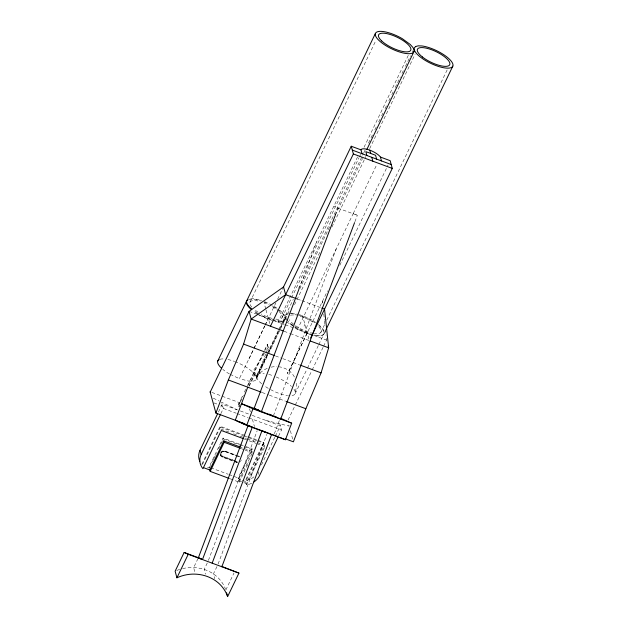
<?xml version="1.0" encoding="UTF-8"?>
<svg xmlns="http://www.w3.org/2000/svg" width="628" height="628" viewBox="0 0 628 628"><rect width="100%" height="100%" fill="white"/><g stroke="black" fill="none" stroke-linecap="round" stroke-linejoin="round"><path stroke-width="0.47" stroke-dasharray="3.14 2.35" d="M287.734 373.487L287.475 372.341L287.734 373.487L327.51 290.835M261.711 383.786A21.305 6.987 25.7 0 1 256.64 377.373L256.695 375.395L266.829 354.333M267.285 344.489L269.349 350.981L267.285 344.489L264.749 349.757M299.211 288.456L316.795 241.694M335.203 215.475L337.958 208.135L333.837 206.29M208.41 560.412L257.197 430.714M273.423 415.767L336.208 248.892M218.097 564.007L266.884 434.309M274.358 433.76L279.601 419.826M354.914 221.747L357.332 215.326L353.25 213.496L297.523 329.315A11.123 3.65 25.7 0 0 295.034 326.85M265.715 354.035L258.053 374.037L256.695 375.395M266.068 353.124L268.156 347.676L265.04 352.536M248.986 358.91L253.563 349.364M253.971 348.501L264.781 325.948M265.189 325.076L268.101 319.008M249.897 302.256L376.031 40.184M218.434 412.031L222.194 404.212L239.449 410.618M220.844 413.664L223.356 408.451L221.66 402.25L236.725 409.605M230.162 374.343L239.378 378.684L264.702 326.065M265.126 325.186L275.935 302.72M277.623 299.218L283.11 287.828M201.769 464.453L220.153 426.247L247.393 436.358M202.428 464.485L220.397 427.15L220.153 426.247M240.116 404.189L238.93 406.654L238.365 404.573L238.821 403.616A1.782 0.463 -69.6 0 0 239.747 402.823A1.782 0.463 -69.6 0 0 240.281 400.593L242.306 396.386A2.151 0.557 -69.6 0 0 242.565 396.417M245.729 389.266L244.041 392.775A2.151 0.557 -69.6 0 1 243.884 393.913M247.424 385.749L263.054 353.266M357.583 156.898L278.071 322.101A11.123 3.65 25.7 0 1 292.624 325.178M239.339 406.803L238.766 404.722L239.229 403.765A1.782 0.463 -69.6 0 0 240.155 402.972M240.493 402.116A1.782 0.463 -69.6 0 0 240.689 400.743L242.706 396.535L242.306 396.386M248.248 385.027L264.31 351.664M264.726 350.785L267.685 344.639M239.378 444.129L223.026 438.061L209.03 467.146L209.273 468.048L205.646 466.698M209.273 468.048L210.553 465.403M212.248 461.878L213.52 459.233M213.944 458.354L216.487 453.063M218.607 448.651L223.278 438.956L223.026 438.061M248.853 386.039L255.149 372.961L256.326 377.255A21.305 6.987 25.7 0 1 248.712 381.11L239.378 378.684M282.098 317.548L358.965 157.832M359.389 156.953L360.668 154.307M364.059 147.242L408.655 54.589M249.253 386.189L255.549 373.111L256.726 377.404L256.24 377.224M267.253 353.454L278.235 330.634M278.659 329.763L285.41 315.719M285.661 315.209L293.307 299.321M298.402 288.731L363.377 153.727M363.8 152.839L365.928 148.428M368.471 143.137L370.599 138.725M371.022 137.838L372.718 134.314M374.845 129.902L376.965 125.49M378.668 121.958L379.94 119.312M381.643 115.78L382.915 113.134M385.035 108.723L387.162 104.311M388.858 100.778L390.137 98.133M391.833 94.6L393.104 91.955M395.232 87.543L400.326 76.954M402.022 73.421L403.302 70.776M405.421 66.364L410.516 55.774M412.219 52.25L413.067 50.483M267.332 354.38L256.326 377.255L255.054 374.79L252.566 372.004A21.305 6.987 25.7 0 0 235.524 361.822M267.756 353.501L279.429 329.245M279.845 328.381L284.743 318.985L280.166 328.499M256.648 377.122L268.509 352.489M256.64 377.373L268.501 352.74M269.349 350.981L279.75 329.362M256.271 379.234L268.101 354.663M268.525 353.784L284.994 319.558M285.245 319.04L289.492 310.216M299.682 289.045L329.833 226.386M335.352 214.917L362.537 158.444M294.54 304.729L320.445 250.902M331.906 227.077L365.881 156.482M369.704 148.546L415.147 54.126M353.25 213.496L377.028 164.12M304.038 326.144L304.902 324.346M197.985 558.559L193.628 567.602L195.175 573.254M339.787 265.33L388.041 165.07M258.289 440.401L263.736 442.426L263.988 443.321L245.603 481.527L238.334 478.826L238.091 477.932L252.087 448.839L244.826 446.147M238.334 478.826L252.338 449.742L252.087 448.839M230.17 478.803L239.252 482.171L238.868 480.765L252.864 451.681L241.058 447.301M239.252 482.171L249.01 461.894M251.702 483.262A16.556 15.041 -15.3 0 1 246.514 484.863L245.352 480.624L263.736 442.426M207.287 562.955L204.155 569.455L205.442 574.165M257.252 442.567L264.514 445.26L246.129 483.466L242.494 482.116M246.514 484.863L264.898 446.665L264.514 445.26M320.79 332.487L325.037 323.663M326.741 320.131L447.772 68.64M295.176 393.67L307.006 369.099M307.43 368.22L318.412 345.4M318.828 344.529L323.899 333.994M324.15 333.484L325.846 329.951M261.499 464.877L274.876 437.08M275.292 436.209L280.316 425.784L252.158 415.336M278.542 436.099L281.47 430.023L279.774 423.822M216.958 566.566L213.394 573.976L214.69 578.686M288.095 419.983L294.854 405.939M295.278 405.06L311.755 370.818M312.179 369.939L323.169 347.111M323.585 346.232L326.544 340.093L326.136 336.216M225.821 590.006L234.024 572.964M307.006 333.444L287.899 373.15M264.514 353.352L252.566 372.004L258.053 374.037A21.305 6.987 25.7 0 1 264.255 373.519M256.726 377.404L258.587 374.563A21.485 19.515 -15.3 0 1 267.567 368.236M265.785 420.391L289.1 426.106L288.385 423.484M300.215 316.214L304.423 317.713A17.898 5.872 25.7 0 1 314.809 323.373M337.958 208.135L357.332 215.326M297.405 299.038L301.024 300.388M301.927 300.718L320.932 307.775M249.057 311.331L256.405 314.063M257.323 314.4L284.264 324.401M285.143 324.723L312.768 334.975M313.686 335.313L326.544 340.093M284.037 331.254L289.461 333.272M290.364 333.609L309.369 340.659L302.555 315.758M275.496 355.95L281.87 358.313M282.788 358.651L299.195 364.742M295.231 391.691L296.165 388.512A21.485 19.515 -15.3 0 0 296.086 381.698M262.151 392.508L268.454 394.847M269.357 395.185L285.575 401.198M240.281 400.593L240.689 400.743M211.879 392.414L239.817 402.776M238.821 403.616L239.229 403.765M238.899 403.749L239.299 403.906M238.365 404.573L238.766 404.722M240.359 410.955L251.255 414.998M213.928 402.909L217.453 404.22M220.97 405.523L222.736 406.183M223.356 408.451L236.065 413.169M236.976 413.507L247.872 417.549M248.782 417.887L281.47 430.023M248.303 436.695L257.386 440.063M220.397 427.15L243.099 435.573M244.009 435.91L256.719 440.628M257.629 440.966L263.988 443.321M220.93 429.081L230.005 432.457M233.64 433.799L236.364 434.812M239.998 436.162L246.357 438.517M247.259 438.854L256.342 442.23M244.017 438.909L255.816 443.297M256.726 443.627L264.898 446.665M240.281 444.459L243.915 445.809M223.278 438.956L243.256 446.375M244.159 446.712L252.338 449.742M241.442 448.698L244.166 449.711M245.077 450.048L252.338 452.741M220.648 452.796A3.328 3.03 -15.3 0 1 225.028 451.077L239.558 456.47A3.352 3.046 -15.3 0 1 240.194 456.894M237.729 462.648A3.352 3.046 -15.3 0 1 236.937 462.538L222.406 457.153A3.328 3.03 -15.3 0 1 220.75 453.196A3.328 3.03 -15.3 0 1 225.138 451.477L236.937 455.857M237.847 456.195L239.668 456.87L239.558 456.47M235.186 460.968L222.524 456.266A2.771 2.512 -15.3 0 1 221.158 452.984A2.771 2.512 -15.3 0 1 224.769 451.477L239.244 456.846M224.769 451.477L224.793 451.556A2.771 2.512 -15.3 0 0 221.158 452.984A2.771 2.512 -15.3 0 0 222.508 456.187L233.357 460.214M234.26 460.552L236.976 461.556A2.787 2.528 -15.3 0 0 237.635 461.643A2.787 2.528 -15.3 0 1 236.999 461.643L236.976 461.556M220.397 453.565A3.328 3.03 -15.3 0 0 222.296 456.752L233.192 460.795M234.103 461.133L236.827 462.137A3.352 3.046 -15.3 0 0 237.619 462.247M210.843 467.821L228.097 474.226M229.008 474.564L238.091 477.932M238.868 480.765L241.592 481.778M213.285 398.16L219.148 401.025M270.55 389.564L273.211 390.977A21.305 6.987 25.7 0 0 287.616 395.546M294.877 326.631L307.257 332.926A21.305 6.987 25.7 0 0 310.57 334.041M322.902 303.104L322.431 301.385L322.643 303.324M265.754 309.007L264.035 302.72A17.827 5.848 25.7 0 1 268.274 304.517M265.997 309.902L270.464 326.222M290.371 430.722L292.899 439.969M249.552 408.789L250.525 412.337M252.409 419.237L254.411 426.53M258.155 471.832L258.846 474.368M236.827 462.137L236.937 462.538M225.028 451.077L225.138 451.477M222.296 456.752L222.406 457.153M220.561 455.127L220.671 455.528M323.773 313.969L324.386 319.77M324.488 320.735L325.006 325.579M325.414 329.449L326.034 335.25M318.42 324.503A21.305 6.987 25.7 0 1 314.008 334.928M292.923 325.351A21.305 6.987 25.7 0 1 286.878 319.652M286.313 318.789A21.305 6.987 25.7 0 1 287.02 313.851M291.298 313.176A21.305 6.987 25.7 0 1 297.641 314.196M299.234 314.644A21.305 6.987 25.7 0 1 315.507 322.368M279.515 310.067A21.305 6.987 25.7 0 1 281.305 321.041L277.678 320.924L268.344 318.49A21.305 6.987 25.7 0 1 259.968 314.659M257.621 313.301A21.305 6.987 25.7 0 1 254.018 310.915M250.698 298.771A21.305 6.987 25.7 0 1 261.978 300.726M264.49 301.636A21.305 6.987 25.7 0 1 277.301 308.411M243.366 395.295A2.151 0.557 -69.6 0 1 243.162 395.695M318.796 326.788A17.898 5.872 25.7 0 1 314.369 333.554M313.482 333.413A17.898 5.872 25.7 0 1 309.588 332.471L305.381 330.972A17.898 5.872 25.7 0 1 295.003 325.312M293.7 324.331A17.898 5.872 25.7 0 1 289.265 319.636M290.529 315.264A17.898 5.872 25.7 0 1 296.33 315.272M278.997 311.504A17.827 5.848 25.7 0 1 275.771 319.118M272.073 318.396A17.827 5.848 25.7 0 1 261.224 314.031M258.1 312.195A17.827 5.848 25.7 0 1 254.387 309.526M251.836 307.123A17.827 5.848 25.7 0 1 259.921 301.416M272.364 306.676A17.827 5.848 25.7 0 1 278.33 310.899M293.967 389.227A21.305 6.987 25.7 0 1 288.605 395.648M268.321 388.387A21.305 6.987 25.7 0 1 263.956 385.545M268.674 374.382A21.305 6.987 25.7 0 1 273.588 375.944M276.124 376.949A21.305 6.987 25.7 0 1 291.471 386.44M229.416 373.95A21.305 6.987 25.7 0 1 222.799 369.35M219.879 359.302A21.305 6.987 25.7 0 1 224.361 358.981M227.925 359.514A21.305 6.987 25.7 0 1 234.684 361.508M241.552 400.35A2.669 0.691 -69.6 0 1 241.717 399.824M318.883 325.602A21.305 6.987 25.7 0 1 312.846 335.234M311.92 335.007A21.305 6.987 25.7 0 1 294.775 327.314M292.679 325.869A21.305 6.987 25.7 0 1 289.123 322.949M286.627 320.162A21.305 6.987 25.7 0 1 288.37 313.851M289.351 313.725A21.305 6.987 25.7 0 1 296.463 314.479M297.397 314.707A21.305 6.987 25.7 0 1 315.264 322.886M277.733 309.408A21.305 6.987 25.7 0 1 274.852 321.002M272.222 320.351A21.305 6.987 25.7 0 1 258.924 314.73M258.139 314.275A21.305 6.987 25.7 0 1 253.767 311.425M248.602 299.627A21.305 6.987 25.7 0 1 260.903 300.969M264.239 302.147A21.305 6.987 25.7 0 1 268.478 303.976M273.361 306.558A21.305 6.987 25.7 0 1 277.058 308.929M271.155 367.152A21.485 19.515 -15.3 0 1 276.72 366.619M278.565 366.736A21.485 19.515 -15.3 0 1 295.082 378.449M253.955 476.856A16.556 15.041 -15.3 0 1 245.352 480.624M176.735 570.499A37.437 34.014 -15.3 0 1 180.04 569.321M182.583 568.623A37.437 34.014 -15.3 0 1 190.386 567.531C198.903 567.225 207.515 569.604 214.438 574.636A37.437 34.014 -15.3 0 1 225.499 589.103M241.231 459.986A3.352 3.046 -15.3 0 1 240.987 460.701M240.571 461.36A3.352 3.046 -15.3 0 1 239.998 461.902"/><path stroke-width="0.94" d="M244.975 423.845L215.914 413.059L228.356 379.971L243.586 344.105L251.169 319.055L249.057 311.331L283.526 286.949L351.248 146.238L360.974 149.841A11.123 3.65 25.7 0 1 369.79 150.139A11.123 3.65 25.7 0 1 380.427 157.063L390.161 160.674L392.272 168.398L310.632 338.029M285.481 438.878L293.402 441.822L305.852 408.726L321.073 372.859L328.656 347.818L324.55 309.117L321.834 308.105M354.569 222.665L280.716 419.033L254.05 408.577L298.873 289.375M247.73 387.154L235.288 420.25L246.702 425.368L285.45 439.741L291.675 423.194L280.253 418.083M246.702 425.368L252.927 408.82L241.505 403.702L258.626 410.06M252.291 427.126L202.475 559.572L198.385 557.735L248.193 425.289L252.291 427.126L242.604 423.531M261.342 411.842L335.203 215.475M212.162 563.159L261.978 430.722L266.076 432.551M221.849 566.754L271.665 434.317L277.827 436.601M217.79 360.959L246.506 301.283M375.434 33.394A21.305 6.987 25.7 0 0 397.029 51.119A21.305 6.987 25.7 0 0 412.706 47.226L410.21 44.439L402.289 38.677A21.305 6.987 25.7 0 0 375.434 33.394L246.757 300.765A21.305 6.987 25.7 0 0 251.773 309.157M210.184 392.108L249.057 311.331M199.759 461.274A15.378 13.965 -15.3 0 1 200.034 450.26L217.594 413.774M243.107 438.572L221.307 430.486L202.923 468.692A15.378 13.973 -15.3 0 1 201.196 454.499L220.428 414.535M270.464 326.222L353.368 153.962L351.248 146.238M229.259 478.465L210.192 471.385L209.807 469.98L223.804 440.895L240.155 446.963M210.192 471.385L224.188 442.3L223.804 440.895M366.783 149.621L413.923 51.669M201.023 558.716L184.145 552.452L175.126 571.19L176.931 577.784A37.437 34.014 -15.3 0 1 192.192 574.125C200.709 573.827 209.32 576.206 216.244 581.238A37.437 34.014 -15.3 0 1 227.626 596.6L238.938 573.097L221.354 566.26M176.931 577.784L188.235 554.281L238.938 573.097M326.27 329.072L452.827 66.113M278.126 436.97L259.309 476.063A16.556 15.041 -15.3 0 1 254.042 481.896M296.502 298.708L285.638 294.673L251.169 319.055L283.126 330.917M352.308 150.1L391.213 164.536M353.368 153.962L392.272 168.398M310.287 340.996L328.656 347.818L328.193 346.099M243.586 344.105L274.577 355.605M300.106 365.08L321.073 372.859M228.356 379.971L261.248 392.17M286.478 401.535L305.852 408.726M254.05 408.577L258.453 410.21M269.019 414.135L271.665 415.116M252.927 408.82L291.675 423.194M238.514 421.694L244.677 423.986M253.17 427.448L270.786 433.987M279.593 437.253L285.45 439.741M224.188 442.3L240.532 448.361M203.448 467.625L209.807 469.98M274.232 416.129L276.665 417.22M184.145 552.452L188.235 554.281M380.427 157.063L381.486 160.925M376.619 159.119L375.568 155.257L365.841 151.646L366.893 155.508M369.79 150.139L370.701 153.452M371.76 157.314L372.82 161.184M360.974 149.841L362.034 153.711M283.526 286.949L285.638 294.673M210.082 391.746L215.914 413.059M200.034 450.26L201.196 454.499M226.598 592.832L227.626 596.6M251.522 309.675A21.305 6.987 25.7 0 1 247.872 299.925M221.496 368.189A21.305 6.987 25.7 0 1 219.148 359.601M415.705 46.48L414.339 47.838A21.305 6.987 25.7 0 0 435.934 65.563A21.305 6.987 25.7 0 0 451.611 61.662A21.305 6.987 25.7 0 0 421.906 45.954L418.279 45.836L415.705 46.48M381.683 40.938A17.827 5.848 25.7 0 0 409.637 51.315A17.827 5.848 25.7 0 0 392.712 35.349A17.827 5.848 25.7 0 0 381.683 40.938M422.385 56.96A17.898 5.872 25.7 0 0 449.475 65.116A17.898 5.872 25.7 0 0 428.9 48.843A17.898 5.872 25.7 0 0 422.385 56.96"/></g></svg>
